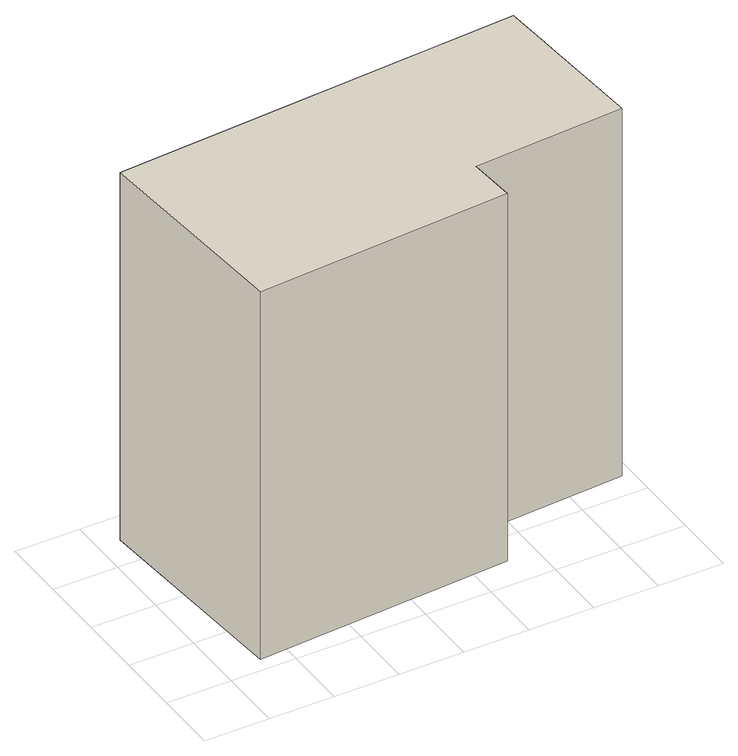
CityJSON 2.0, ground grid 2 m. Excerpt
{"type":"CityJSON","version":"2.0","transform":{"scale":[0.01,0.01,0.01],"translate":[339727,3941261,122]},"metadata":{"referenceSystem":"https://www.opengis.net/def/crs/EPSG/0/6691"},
"CityObjects":{
"building1":{"type":"Building","attributes":{"measuredHeight":15,"BuildingIDAttribute.prefecture":"14","BuildingIDAttribute.city":"14151","BuildingDetailAttribute.surveyYear":2015},"geometry":[{"type":"Solid","lod":"1","boundaries":[[[[0,1,2,3,4,5]],[[4,6,7,5]],[[3,8,6,4]],[[2,9,8,3]],[[1,10,9,2]],[[0,11,10,1]],[[5,7,11,0]],[[6,8,9,10,11,7]]]]}]}
},
"vertices":[
[1332,792,32],[1368,281,32],[899,248,32],[909,100,32],[115,45,32],[68,703,32],[115,45,1238],[68,703,1238],[909,100,1238],[899,248,1238],[1368,281,1238],[1332,792,1238]
]}
